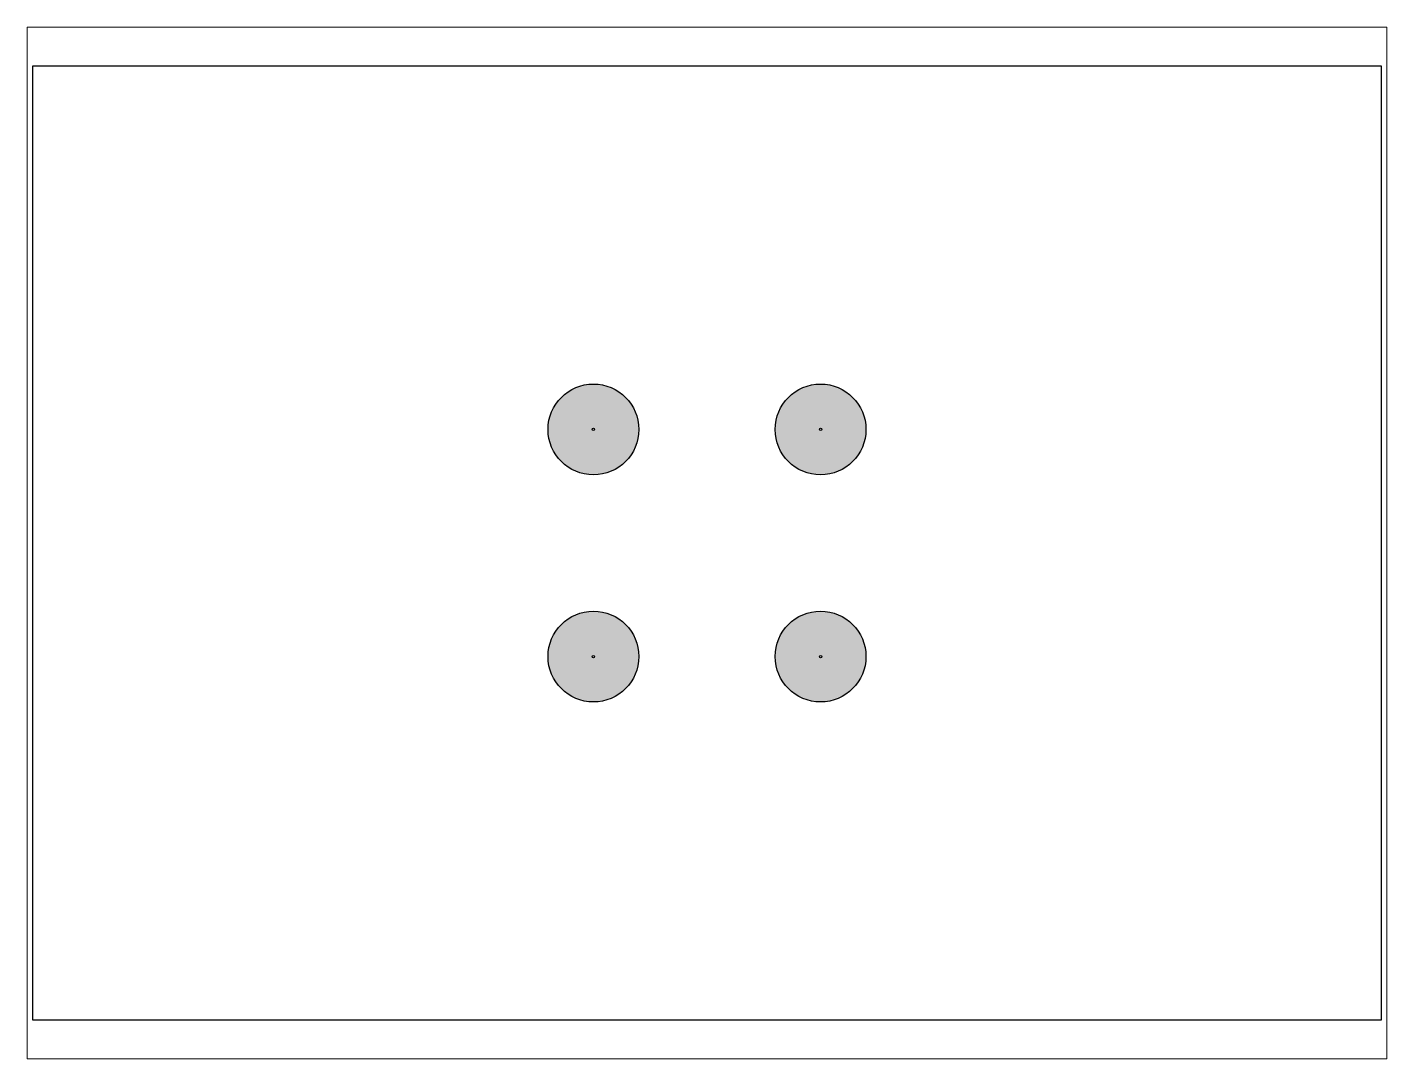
# Paper-space layout '布局1' of a CAD drawing. Header units: inches. Extents: x 26 to 231, y 20 to 176.
# The model-space entities are those that its viewports show. They can reach past a viewport. Long polylines and large blocks are cut down to what shows.
import ezdxf

# ---------------------------------------------------------------- set-up
doc = ezdxf.new("R2010")
doc.units = ezdxf.units.IN
doc.layers.add('细实线', color=7, linetype='Continuous')

msp = doc.modelspace()

# ---------------------------------------------------------------- hatches: boundary and pattern name
h = msp.add_hatch(color=256)
h.dxf.hatch_style = 1
h.paths.add_polyline_path([(133.5, 130, 1), (113.5, 130, 1)])
h.paths.add_polyline_path([(123.25, 130, -1), (123.75, 130, -1)], flags=16)
h.paths.add_polyline_path([(163.5, 130, 1), (183.5, 130, 1)])
h.paths.add_polyline_path([(173.75, 130, -1), (173.25, 130, -1)], flags=16)
h.paths.add_polyline_path([(163.5, 80, 1), (183.5, 80, 1)])
h.paths.add_polyline_path([(173.75, 80, -1), (173.25, 80, -1)], flags=16)
h.paths.add_polyline_path([(113.5, 80, 1), (133.5, 80, 1)])
h.paths.add_polyline_path([(123.75, 80, -1), (123.25, 80, -1)], flags=16)

# ---------------------------------------------------------------- linework, layer by layer
for centre, radius in [((123.5, 130), 10), ((173.5, 130), 10), ((123.5, 130), 0.25), ((173.5, 130), 0.25), ((123.5, 80), 10), ((173.5, 80), 10), ((123.5, 80), 0.25), ((173.5, 80), 0.25)]:
    msp.add_circle(centre, radius)
at = {"layer": '细实线'}
msp.add_lwpolyline([(0, 0), (297, 0), (297, 210), (0, 210)], close=True, dxfattribs=at)

psp = doc.layouts.new('布局1')

# ---------------------------------------------------------------- viewports
at = {"layer": '0'}
psp.add_viewport(center=(128.5, 97.5), size=(205.6, 156), view_center_point=(148.5, 105), view_height=227.1526, dxfattribs=at)

doc.saveas('drawing.dxf')
